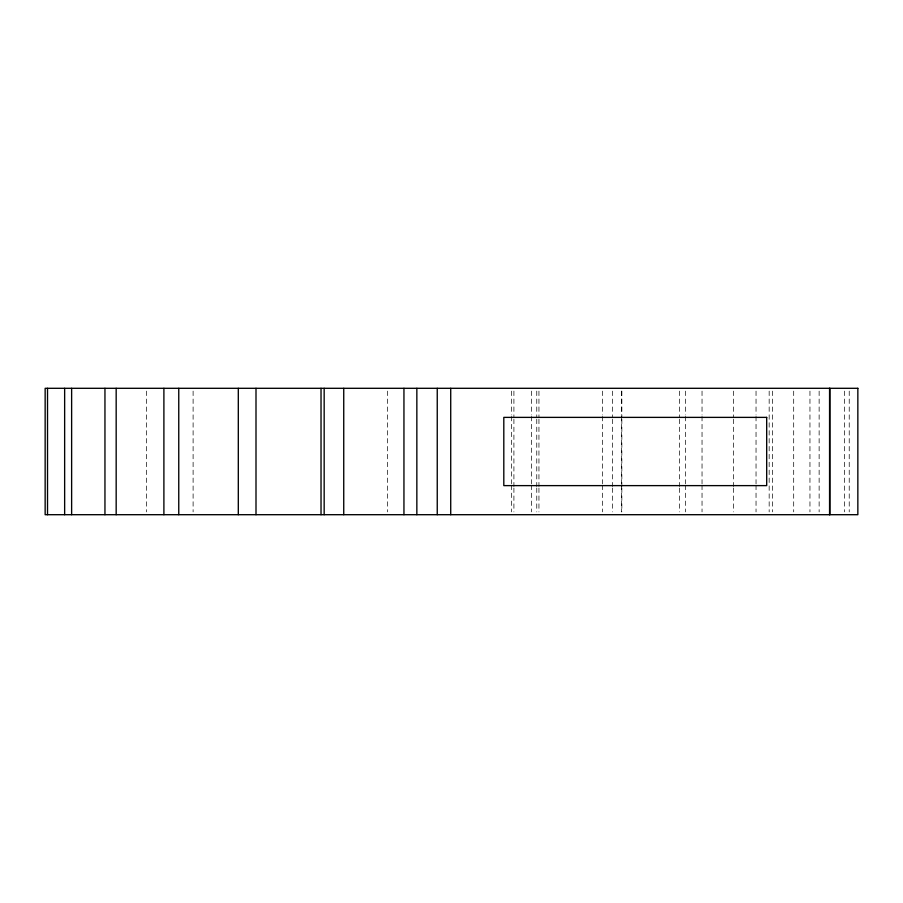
<?xml version="1.0" encoding="UTF-8"?>
<svg xmlns="http://www.w3.org/2000/svg" width="903" height="903" viewBox="0 0 903 903"><rect width="100%" height="100%" fill="white"/><g stroke="black" fill="none" stroke-linecap="round" stroke-linejoin="round"><path stroke-width="0.68" stroke-dasharray="4.51 3.39" d="M849.226 391.112L849.226 511.888M844.519 391.112L844.519 511.888M819.134 391.112L819.134 511.888M809.957 391.112L809.957 511.888M793.692 391.112L793.692 511.888M772.437 391.112L772.437 511.888M769.164 391.112L769.164 511.888M756.037 391.112L756.037 414.985M756.037 416.396L756.037 483.805M756.037 485.204L756.037 511.888M733.62 391.112L733.62 417.796M733.62 419.195L733.62 486.604M733.62 488.015L733.62 511.888M702.037 391.112L702.037 414.985M702.037 416.396L702.037 483.805M702.037 485.204L702.037 511.888M685.648 391.112L685.648 414.985M685.648 416.396L685.648 483.805M685.648 485.204L685.648 511.888M679.383 391.112L679.383 417.796M679.383 419.195L679.383 486.604M679.383 488.015L679.383 511.888M621.851 391.112L621.851 417.796M621.851 419.195L621.851 486.604M621.851 488.015L621.851 511.888M621.354 391.112L621.354 414.985M621.354 416.396L621.354 483.805M621.354 485.204L621.354 511.888M612.448 391.112L612.448 417.796M612.448 419.195L612.448 486.604M612.448 488.015L612.448 511.888M602.594 391.112L602.594 414.985M602.594 416.396L602.594 483.805M602.594 485.204L602.594 511.888M538.944 391.112L538.944 417.796M538.944 419.195L538.944 486.604M538.944 488.015L538.944 511.888M536.766 391.112L536.766 417.796M536.766 419.195L536.766 486.604M536.766 488.015L536.766 511.888M531.472 391.112L531.472 414.985M531.472 416.396L531.472 483.805M531.472 485.204L531.472 511.888M513.909 391.112L513.909 417.796M513.909 419.195L513.909 486.604M513.909 488.015L513.909 511.888M511.358 391.112L511.358 414.985M511.358 416.396L511.358 483.805M511.358 485.204L511.358 511.888M387.522 391.112L387.522 511.888M193.107 391.112L193.107 511.888M146.342 391.112L146.342 511.888"/><path stroke-width="1.35" d="M829.891 388.301L829.891 514.699M829.564 388.301L829.564 514.699M450.721 388.301L450.721 514.699M437.244 388.301L437.244 514.699M416.847 388.301L416.847 514.699M403.946 388.301L403.946 514.699M343.738 388.301L343.738 514.699M324.166 388.301L324.166 514.699M321.028 388.301L321.028 514.699M256 388.301L256 514.699M238.302 388.301L238.302 514.699M178.76 388.301L178.76 514.699M163.894 388.301L163.894 514.699M116.171 388.301L116.171 514.699M104.951 388.301L104.951 514.699M71.63 388.301L71.63 514.699M64.644 388.301L64.644 514.699M47.52 388.301L47.52 514.699M857.85 388.301L45.15 388.301L45.15 514.699L857.85 514.699L857.85 388.301M766.692 417.378L503.806 417.378L503.806 485.622L766.692 485.622L766.692 417.378"/></g></svg>
